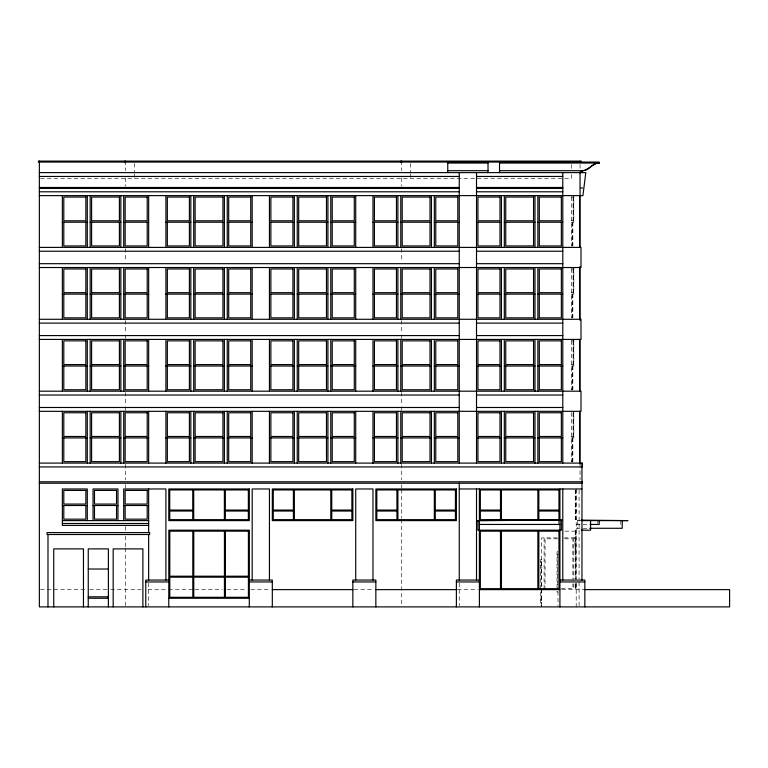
<?xml version="1.0" encoding="UTF-8"?>
<svg xmlns="http://www.w3.org/2000/svg" width="768" height="768" viewBox="0 0 768 768"><rect width="100%" height="100%" fill="white"/><g stroke="black" fill="none" stroke-linecap="round" stroke-linejoin="round"><path stroke-width="0.58" stroke-dasharray="3.84 2.88" d="M40.541 178.368L571.421 178.368L571.421 173.76M580.051 187.469L582.922 187.469M580.051 188.429L582.922 188.429M571.421 197.059L573.821 197.059M571.421 220.79L573.821 220.79M571.421 222.221L573.821 222.221L573.821 195.619M571.421 268.963L573.821 268.963M571.421 292.685L573.821 292.685M571.421 294.125L573.821 294.125L573.821 267.523M571.421 340.858L573.821 340.858M571.421 364.589L573.821 364.589M571.421 366.029L573.821 366.029L573.821 339.418M571.421 389.75L572.861 389.75M571.421 436.483L573.821 436.483M571.421 437.923L573.821 437.923L573.821 411.322M571.421 461.654L572.861 461.654M575.251 510.067L576.211 510.067M575.251 511.027L576.211 511.027M575.251 519.648L576.211 519.648M581.242 520.608L575.251 520.608L575.251 489.936M576.211 524.448L589.498 524.448M576.211 528.278L588.432 528.278M576.211 530.198L575.251 530.198L575.251 579.091M564.902 531.158L576.211 531.158M557.174 537.869L541.699 537.869L541.699 606.893M564.307 537.869L576.211 537.869M557.798 538.829L545.059 538.829L545.059 587.491M564.749 538.829L572.861 538.829L572.861 579.178M558 551.77L557.04 551.77L557.04 592.032L558 592.032M575.251 552.25L574.771 537.869M557.04 554.16L558 554.16M541.699 559.44L540.739 559.44L540.739 605.453L541.699 605.453M540.739 561.83L541.699 561.83M540.739 562.79L541.699 562.79M540.739 565.19L541.699 565.19M540.739 567.581L541.699 567.581M561.274 588.672L572.861 588.672L572.861 583.93M575.251 588.672L576.211 588.672M40.512 589.632L86.304 589.632M89.635 589.632L108.47 589.632M110.688 589.632L141.197 589.632M148.042 589.632L167.472 589.632M168.614 589.632L193.843 589.632M194.995 589.632L222.461 589.632M227.021 589.632L246.288 589.632M250.8 589.632L270.922 589.632M354.048 589.632L374.179 589.632M457.363 589.632L477.965 589.632M561.85 589.632L583.91 589.632M540.739 597.302L541.699 597.302M540.739 599.702L541.699 599.702M540.739 600.662L541.699 600.662M540.739 603.053L541.699 603.053M620.794 520.608L620.794 527.184M597.782 520.608L597.782 523.488M580.051 164.41L580.051 169.488M580.051 464.064L580.051 479.674M579.091 490.166L579.091 578.851M579.091 581.962L579.091 605.702M577.651 520.608L577.651 528.278M576.211 488.976L576.211 579.091M576.211 583.085L576.211 606.893M575.971 489.936L575.971 519.648M575.971 531.158L575.971 579.091M575.971 583.882L575.971 588.672M575.491 489.936L575.491 519.648M575.491 531.158L575.491 579.091M575.491 583.882L575.491 588.672M575.251 583.67L575.251 589.632M573.821 537.869L573.821 579.043M573.821 583.747L573.821 589.632M573.581 197.059L573.581 220.79M573.581 268.963L573.581 292.685M573.581 340.858L573.581 364.589M573.581 412.762L573.581 436.483M573.101 197.059L573.101 220.79M573.101 268.963L573.101 292.685M573.101 340.858L573.101 364.589M573.101 412.762L573.101 436.483M572.861 222.221L572.861 246.192M572.861 294.125L572.861 318.096M572.861 366.029L572.861 389.99M572.861 437.923L572.861 461.894M572.64 222.221L572.64 245.952M572.621 294.125L572.64 317.856M572.621 366.029L572.621 389.75M572.64 437.923L572.621 461.654M572.141 222.221L572.16 245.952M572.141 294.125L572.16 317.856M572.16 366.029L572.16 389.75M572.16 437.923L572.141 461.654M571.421 164.563L571.421 169.162M571.421 196.8L571.421 246.211M571.421 268.694L571.421 318.115M571.421 340.598L571.421 390.01M571.421 412.502L571.421 461.914M558.48 520.608L558.48 523.488M558 591.504L558 605.702M557.52 554.16L557.52 589.632M544.099 537.869L544.099 589.632M541.219 561.83L541.219 603.053M459.254 583.104L459.254 605.722M410.362 163.411L410.362 172.618M410.362 173.76L410.362 178.368M401.731 161.107L401.731 170.698M401.731 177.888L401.731 186.278M401.731 248.592L401.731 261.773M401.731 320.486L401.731 333.667M401.731 334.867L401.731 338.467M401.731 392.39L401.731 405.571M401.731 406.771L401.731 410.362M401.731 464.285L401.731 479.866M401.731 484.656L401.731 488.256M401.731 489.456L401.731 518.218M401.731 519.408L401.731 605.693M148.646 583.162L148.646 605.702M134.266 163.411L134.266 172.618M134.266 173.76L134.266 178.368M125.635 161.107L125.635 170.698M125.635 177.888L125.635 186.278M125.635 248.592L125.635 261.773M125.635 320.486L125.635 333.667M125.635 334.867L125.635 338.467M125.635 392.39L125.635 405.571M125.635 406.771L125.635 410.362M125.635 464.285L125.635 479.866M125.635 484.656L125.635 488.256M125.635 526.598L125.635 531.398M125.635 536.189L125.635 546.97M125.635 548.17L125.635 605.693"/><path stroke-width="1.15" d="M499.517 163.027L599.222 163.027A23.731 16.781 -90 0 0 596.035 163.507L585.149 170.208A23.731 16.781 90 0 1 581.962 170.698L581.405 172.051L580.051 172.618A1.92 1.92 0 0 0 581.962 170.698A12.106 12.106 0 0 0 590.592 166.858A12.106 12.106 0 0 1 599.222 163.027L599.222 162.067L38.4 162.067L38.4 161.107L581.002 161.107L581.002 162.067M447.754 163.027L488.016 163.027M447.754 170.698L488.016 170.698M499.517 170.698L581.962 170.698M39.36 172.618L585.802 172.618L582.922 195.619L39.36 195.619M39.36 176.448L459.254 176.448M476.515 176.448L562.79 176.448M39.36 187.469L459.254 187.469M476.515 187.469L562.79 187.469M39.36 188.429L459.254 188.429M476.515 188.429L562.79 188.429M39.36 191.789L459.254 191.789M476.515 191.789L562.79 191.789M62.371 222.221L87.293 222.221M90.173 222.221L120.845 222.221M123.725 222.221L148.646 222.221M165.907 222.221L190.829 222.221M193.709 222.221L224.381 222.221M227.261 222.221L252.182 222.221M269.443 222.221L294.365 222.221M297.245 222.221L327.917 222.221M330.797 222.221L355.718 222.221M372.979 222.221L397.901 222.221M400.781 222.221L431.453 222.221M434.333 222.221L459.254 222.221M476.515 222.221L501.437 222.221M504.317 222.221L534.989 222.221M537.869 222.221L562.79 222.221M39.36 247.392L581.002 247.392L581.002 267.523L39.36 267.523M39.36 251.222L459.254 251.222M476.515 251.222L562.79 251.222M39.36 263.683L459.254 263.683M476.515 263.683L562.79 263.683M62.371 294.125L87.293 294.125M90.173 294.125L120.845 294.125M123.725 294.125L148.646 294.125M165.907 294.125L190.829 294.125M193.709 294.125L224.381 294.125M227.261 294.125L252.182 294.125M269.443 294.125L294.365 294.125M297.245 294.125L327.917 294.125M330.797 294.125L355.718 294.125M372.979 294.125L397.901 294.125M400.781 294.125L431.453 294.125M434.333 294.125L459.254 294.125M476.515 294.125L501.437 294.125M504.317 294.125L534.989 294.125M537.869 294.125L562.79 294.125M39.36 319.286L581.002 319.286L581.002 339.418L39.36 339.418M39.36 323.126L459.254 323.126M476.515 323.126L562.79 323.126M39.36 335.587L459.254 335.587M476.515 335.587L562.79 335.587M62.371 366.029L87.293 366.029M90.173 366.029L120.845 366.029M123.725 366.029L148.646 366.029M165.907 366.029L190.829 366.029M193.709 366.029L224.381 366.029M227.261 366.029L252.182 366.029M269.443 366.029L294.365 366.029M297.245 366.029L327.917 366.029M330.797 366.029L355.718 366.029M372.979 366.029L397.901 366.029M400.781 366.029L431.453 366.029M434.333 366.029L459.254 366.029M476.515 366.029L501.437 366.029M504.317 366.029L534.989 366.029M537.869 366.029L562.79 366.029M39.36 391.19L581.002 391.19L581.002 411.322L39.36 411.322M39.36 395.021L459.254 395.021M476.515 395.021L562.79 395.021M39.36 407.491L459.254 407.491M476.515 407.491L562.79 407.491M62.371 437.923L87.293 437.923M90.173 437.923L120.845 437.923M123.725 437.923L148.646 437.923M165.907 437.923L190.829 437.923M193.709 437.923L224.381 437.923M227.261 437.923L252.182 437.923M269.443 437.923L294.365 437.923M297.245 437.923L327.917 437.923M330.797 437.923L355.718 437.923M372.979 437.923L397.901 437.923M400.781 437.923L431.453 437.923M434.333 437.923L459.254 437.923M476.515 437.923L501.437 437.923M504.317 437.923L534.989 437.923M537.869 437.923L562.79 437.923M39.36 463.094L582.442 463.094L582.442 466.925L39.36 466.925M39.36 481.786L582.442 481.786L582.442 483.226L39.36 483.226M459.254 488.976L581.962 488.976M62.371 505.507L87.293 505.507M93.043 505.507L117.965 505.507M123.725 505.507L148.646 505.507M581.443 520.128L627.984 520.608L581.386 520.608M62.371 520.608L148.646 520.608M62.371 523.488L148.646 523.488M479.386 524.448L559.92 524.448M590.016 524.448L599.222 524.448L599.222 520.608M148.646 525.408L62.371 525.408L62.371 488.976L87.293 488.976L87.293 520.608M589.632 528.278L622.234 528.278L622.234 520.608M581.386 530.198L590.592 530.198L590.592 520.608M88.253 569.021L108.384 569.021M168.778 580.051L145.766 580.051L145.766 606.893M249.302 580.051L272.314 580.051L272.314 606.893M479.386 580.051L456.384 580.051L456.384 606.893M559.92 580.051L584.842 580.051L584.842 606.893M145.766 581.962L168.778 581.962M249.302 581.962L272.314 581.962M352.848 581.962L375.85 581.962M456.384 581.962L479.386 581.962M559.92 581.962L584.842 581.962M272.314 589.632L352.848 589.632M375.85 589.632L456.384 589.632M479.386 589.632L559.92 589.632M585.101 589.632L729.6 589.632L729.6 606.893L39.36 606.893L39.36 161.107M88.253 596.822L108.384 596.822M88.253 598.262L108.384 598.262M168.835 598.262L249.37 598.262M581.962 463.094L581.962 580.051M580.051 161.107L580.051 162.067M580.051 171.888L580.051 247.392M580.051 266.486L580.051 320.371M580.051 339.418L580.051 391.19M580.051 411.322L580.051 464.064M579.571 195.619L579.571 247.392M579.571 267.523L579.571 319.286M579.571 339.418L579.571 391.19M579.571 411.322L579.571 463.094M562.79 172.618L562.79 463.094M562.79 488.976L562.79 580.051M561.35 222.221L561.35 245.952L539.309 245.952L539.309 222.221M561.35 294.125L561.35 317.856L539.309 317.856L539.309 294.125M561.35 366.029L561.35 389.75L539.309 389.75L539.309 366.029M561.35 437.923L561.35 461.654L539.309 461.654L539.309 437.923M561.35 520.608L561.35 530.198L477.946 530.198L477.946 520.608M559.92 488.976L559.92 606.893M537.869 195.619L537.869 247.392M537.869 267.523L537.869 319.286M537.869 339.418L537.869 391.19M537.869 411.322L537.869 463.094M534.989 195.619L534.989 247.392M534.989 267.523L534.989 319.286M534.989 339.418L534.989 391.19M534.989 411.322L534.989 463.094M533.549 222.221L533.549 245.952L505.747 245.952L505.747 222.221M533.549 294.125L533.549 317.856L505.747 317.856L505.747 294.125M533.549 366.029L533.549 389.75L505.747 389.75L505.747 366.029M533.549 437.923L533.549 461.654L505.747 461.654L505.747 437.923M504.317 195.619L504.317 247.392M504.317 267.523L504.317 319.286M504.317 339.418L504.317 391.19M504.317 411.322L504.317 463.094M501.437 195.619L501.437 247.392M501.437 267.523L501.437 319.286M501.437 339.418L501.437 391.19M501.437 411.322L501.437 463.094M499.997 222.221L499.997 245.952L477.946 245.952L477.946 222.221M499.997 294.125L499.997 317.856L477.946 317.856L477.946 294.125M499.997 366.029L499.997 389.75L477.946 389.75L477.946 366.029M499.997 437.923L499.997 461.654L477.946 461.654L477.946 437.923M499.517 162.067L499.517 172.618M488.016 162.067L488.016 172.618M479.386 488.976L479.386 606.893M476.515 172.618L476.515 463.094M476.515 488.976L476.515 580.051M459.254 172.618L459.254 463.094M459.254 483.226L459.254 580.051M457.814 222.221L457.814 245.952L435.773 245.952L435.773 222.221M457.814 294.125L457.814 317.856L435.773 317.856L435.773 294.125M457.814 366.029L457.814 389.75L435.773 389.75L435.773 366.029M457.814 437.923L457.814 461.654L435.773 461.654L435.773 437.923M447.754 162.067L447.754 172.618M434.333 195.619L434.333 247.392M434.333 267.523L434.333 319.286M434.333 339.418L434.333 391.19M434.333 411.322L434.333 463.094M431.453 195.619L431.453 247.392M431.453 267.523L431.453 319.286M431.453 339.418L431.453 391.19M431.453 411.322L431.453 463.094M430.013 222.221L430.013 245.952L402.211 245.952L402.211 222.221M430.013 294.125L430.013 317.856L402.211 317.856L402.211 294.125M430.013 366.029L430.013 389.75L402.211 389.75L402.211 366.029M430.013 437.923L430.013 461.654L402.211 461.654L402.211 437.923M401.731 161.107L401.731 162.067M400.781 161.107L400.781 162.067M400.781 195.619L400.781 247.392M400.781 267.523L400.781 319.286M400.781 339.418L400.781 391.19M400.781 411.322L400.781 463.094M397.901 195.619L397.901 247.392M397.901 267.523L397.901 319.286M397.901 339.418L397.901 391.19M397.901 411.322L397.901 463.094M396.461 222.221L396.461 245.952L374.41 245.952L374.41 222.221M396.461 294.125L396.461 317.856L374.41 317.856L374.41 294.125M396.461 366.029L396.461 389.75L374.41 389.75L374.41 366.029M396.461 437.923L396.461 461.654L374.41 461.654L374.41 437.923M375.85 606.893L375.85 580.051L352.848 580.051L352.848 606.893M372.979 195.619L372.979 247.392M372.979 267.523L372.979 319.286M372.979 339.418L372.979 391.19M372.979 411.322L372.979 463.094M372.979 580.051L372.979 488.976L355.718 488.976L355.718 580.051M355.718 195.619L355.718 247.392M355.718 267.523L355.718 319.286M355.718 339.418L355.718 391.19M355.718 411.322L355.718 463.094M354.278 222.221L354.278 245.952L332.227 245.952L332.227 222.221M354.278 294.125L354.278 317.856L332.227 317.856L332.227 294.125M354.278 366.029L354.278 389.75L332.227 389.75L332.227 366.029M354.278 437.923L354.278 461.654L332.227 461.654L332.227 437.923M330.797 195.619L330.797 247.392M330.797 267.523L330.797 319.286M330.797 339.418L330.797 391.19M330.797 411.322L330.797 463.094M327.917 195.619L327.917 247.392M327.917 267.523L327.917 319.286M327.917 339.418L327.917 391.19M327.917 411.322L327.917 463.094M326.477 222.221L326.477 245.952L298.675 245.952L298.675 222.221M326.477 294.125L326.477 317.856L298.675 317.856L298.675 294.125M326.477 366.029L326.477 389.75L298.675 389.75L298.675 366.029M326.477 437.923L326.477 461.654L298.675 461.654L298.675 437.923M297.245 195.619L297.245 247.392M297.245 267.523L297.245 319.286M297.245 339.418L297.245 391.19M297.245 411.322L297.245 463.094M294.365 195.619L294.365 247.392M294.365 267.523L294.365 319.286M294.365 339.418L294.365 391.19M294.365 411.322L294.365 463.094M292.925 222.221L292.925 245.952L270.874 245.952L270.874 222.221M292.925 294.125L292.925 317.856L270.874 317.856L270.874 294.125M292.925 366.029L292.925 389.75L270.874 389.75L270.874 366.029M292.925 437.923L292.925 461.654L270.874 461.654L270.874 437.923M269.443 195.619L269.443 247.392M269.443 267.523L269.443 319.286M269.443 339.418L269.443 391.19M269.443 411.322L269.443 463.094M269.443 580.051L269.443 488.976L252.182 488.976L252.182 580.051M252.182 195.619L252.182 247.392M252.182 267.523L252.182 319.286M252.182 339.418L252.182 391.19M252.182 411.322L252.182 463.094M250.742 222.221L250.742 245.952L228.691 245.952L228.691 222.221M250.742 294.125L250.742 317.856L228.691 317.856L228.691 294.125M250.742 366.029L250.742 389.75L228.691 389.75L228.691 366.029M250.742 437.923L250.742 461.654L228.691 461.654L228.691 437.923M249.302 606.893L249.37 530.198L168.835 530.198L168.778 606.893M227.261 195.619L227.261 247.392M227.261 267.523L227.261 319.286M227.261 339.418L227.261 391.19M227.261 411.322L227.261 463.094M224.381 195.619L224.381 247.392M224.381 267.523L224.381 319.286M224.381 339.418L224.381 391.19M224.381 411.322L224.381 463.094M222.941 222.221L222.941 245.952L195.139 245.952L195.139 222.221M222.941 294.125L222.941 317.856L195.139 317.856L195.139 294.125M222.941 366.029L222.941 389.75L195.139 389.75L195.139 366.029M222.941 437.923L222.941 461.654L195.139 461.654L195.139 437.923M193.709 195.619L193.709 247.392M193.709 267.523L193.709 319.286M193.709 339.418L193.709 391.19M193.709 411.322L193.709 463.094M190.829 195.619L190.829 247.392M190.829 267.523L190.829 319.286M190.829 339.418L190.829 391.19M190.829 411.322L190.829 463.094M189.389 222.221L189.389 245.952L167.338 245.952L167.338 222.221M189.389 294.125L189.389 317.856L167.338 317.856L167.338 294.125M189.389 366.029L189.389 389.75L167.338 389.75L167.338 366.029M189.389 437.923L189.389 461.654L167.338 461.654L167.338 437.923M165.907 195.619L165.907 247.392M165.907 267.523L165.907 319.286M165.907 339.418L165.907 391.19M165.907 411.322L165.907 463.094M165.907 580.051L165.907 488.976L123.725 488.976L123.725 520.608M148.646 195.619L148.646 247.392M148.646 267.523L148.646 319.286M148.646 339.418L148.646 391.19M148.646 411.322L148.646 463.094M148.646 488.976L148.646 532.118M148.646 534.509L148.646 580.051M147.206 222.221L147.206 245.952L125.155 245.952L125.155 222.221M147.206 294.125L147.206 317.856L125.155 317.856L125.155 294.125M147.206 366.029L147.206 389.75L125.155 389.75L125.155 366.029M147.206 437.923L147.206 461.654L125.155 461.654L125.155 437.923M147.206 505.507L147.206 519.168L125.155 519.168L125.155 505.507M142.896 606.893L142.896 548.89L113.174 548.89L113.174 606.893M125.635 161.107L125.635 162.067M124.685 161.107L124.685 162.067M123.725 195.619L123.725 247.392M123.725 267.523L123.725 319.286M123.725 339.418L123.725 391.19M123.725 411.322L123.725 463.094M120.845 195.619L120.845 247.392M120.845 267.523L120.845 319.286M120.845 339.418L120.845 391.19M120.845 411.322L120.845 463.094M119.405 222.221L119.405 245.952L91.603 245.952L91.603 222.221M119.405 294.125L119.405 317.856L91.603 317.856L91.603 294.125M119.405 366.029L119.405 389.75L91.603 389.75L91.603 366.029M119.405 437.923L119.405 461.654L91.603 461.654L91.603 437.923M117.965 520.608L117.965 488.976L93.043 488.976L93.043 520.608M116.534 505.507L116.534 519.168L94.483 519.168L94.483 505.507M108.384 606.893L108.384 548.89L88.253 548.89L88.253 606.893M90.173 195.619L90.173 247.392M90.173 267.523L90.173 319.286M90.173 339.418L90.173 391.19M90.173 411.322L90.173 463.094M87.293 195.619L87.293 247.392M87.293 267.523L87.293 319.286M87.293 339.418L87.293 391.19M87.293 411.322L87.293 463.094M85.853 222.221L85.853 245.952L63.802 245.952L63.802 222.221M85.853 294.125L85.853 317.856L63.802 317.856L63.802 294.125M85.853 366.029L85.853 389.75L63.802 389.75L63.802 366.029M85.853 437.923L85.853 461.654L63.802 461.654L63.802 437.923M85.853 505.507L85.853 519.168L63.802 519.168L63.802 505.507M83.453 606.893L83.453 548.89L53.741 548.89L53.741 606.893M62.371 195.619L62.371 247.392M62.371 267.523L62.371 319.286M62.371 339.418L62.371 391.19M62.371 411.322L62.371 463.094M47.99 534.509L47.99 606.893M85.853 197.059L63.802 197.059L63.802 220.79L85.853 220.79L85.853 197.059M119.405 197.059L91.603 197.059L91.603 220.79L119.405 220.79L119.405 197.059M147.206 197.059L125.155 197.059L125.155 220.79L147.206 220.79L147.206 197.059M189.389 197.059L167.338 197.059L167.338 220.79L189.389 220.79L189.389 197.059M222.941 197.059L195.139 197.059L195.139 220.79L222.941 220.79L222.941 197.059M250.742 197.059L228.691 197.059L228.691 220.79L250.742 220.79L250.742 197.059M292.925 197.059L270.874 197.059L270.874 220.79L292.925 220.79L292.925 197.059M326.477 197.059L298.675 197.059L298.675 220.79L326.477 220.79L326.477 197.059M354.278 197.059L332.227 197.059L332.227 220.79L354.278 220.79L354.278 197.059M396.461 197.059L374.41 197.059L374.41 220.79L396.461 220.79L396.461 197.059M430.013 197.059L402.211 197.059L402.211 220.79L430.013 220.79L430.013 197.059M457.814 197.059L435.773 197.059L435.773 220.79L457.814 220.79L457.814 197.059M499.997 197.059L477.946 197.059L477.946 220.79L499.997 220.79L499.997 197.059M533.549 197.059L505.747 197.059L505.747 220.79L533.549 220.79L533.549 197.059M561.35 197.059L539.309 197.059L539.309 220.79L561.35 220.79L561.35 197.059M85.853 268.963L63.802 268.963L63.802 292.685L85.853 292.685L85.853 268.963M119.405 268.963L91.603 268.963L91.603 292.685L119.405 292.685L119.405 268.963M147.206 268.963L125.155 268.963L125.155 292.685L147.206 292.685L147.206 268.963M189.389 268.963L167.338 268.963L167.338 292.685L189.389 292.685L189.389 268.963M222.941 268.963L195.139 268.963L195.139 292.685L222.941 292.685L222.941 268.963M250.742 268.963L228.691 268.963L228.691 292.685L250.742 292.685L250.742 268.963M292.925 268.963L270.874 268.963L270.874 292.685L292.925 292.685L292.925 268.963M326.477 268.963L298.675 268.963L298.675 292.685L326.477 292.685L326.477 268.963M354.278 268.963L332.227 268.963L332.227 292.685L354.278 292.685L354.278 268.963M396.461 268.963L374.41 268.963L374.41 292.685L396.461 292.685L396.461 268.963M430.013 268.963L402.211 268.963L402.211 292.685L430.013 292.685L430.013 268.963M457.814 268.963L435.773 268.963L435.773 292.685L457.814 292.685L457.814 268.963M499.997 268.963L477.946 268.963L477.946 292.685L499.997 292.685L499.997 268.963M533.549 268.963L505.747 268.963L505.747 292.685L533.549 292.685L533.549 268.963M561.35 268.963L539.309 268.963L539.309 292.685L561.35 292.685L561.35 268.963M85.853 340.858L63.802 340.858L63.802 364.589L85.853 364.589L85.853 340.858M119.405 340.858L91.603 340.858L91.603 364.589L119.405 364.589L119.405 340.858M147.206 340.858L125.155 340.858L125.155 364.589L147.206 364.589L147.206 340.858M189.389 340.858L167.338 340.858L167.338 364.589L189.389 364.589L189.389 340.858M222.941 340.858L195.139 340.858L195.139 364.589L222.941 364.589L222.941 340.858M250.742 340.858L228.691 340.858L228.691 364.589L250.742 364.589L250.742 340.858M292.925 340.858L270.874 340.858L270.874 364.589L292.925 364.589L292.925 340.858M326.477 340.858L298.675 340.858L298.675 364.589L326.477 364.589L326.477 340.858M354.278 340.858L332.227 340.858L332.227 364.589L354.278 364.589L354.278 340.858M396.461 340.858L374.41 340.858L374.41 364.589L396.461 364.589L396.461 340.858M430.013 340.858L402.211 340.858L402.211 364.589L430.013 364.589L430.013 340.858M457.814 340.858L435.773 340.858L435.773 364.589L457.814 364.589L457.814 340.858M499.997 340.858L477.946 340.858L477.946 364.589L499.997 364.589L499.997 340.858M533.549 340.858L505.747 340.858L505.747 364.589L533.549 364.589L533.549 340.858M561.35 340.858L539.309 340.858L539.309 364.589L561.35 364.589L561.35 340.858M85.853 412.762L63.802 412.762L63.802 436.483L85.853 436.483L85.853 412.762M119.405 412.762L91.603 412.762L91.603 436.483L119.405 436.483L119.405 412.762M147.206 412.762L125.155 412.762L125.155 436.483L147.206 436.483L147.206 412.762M189.389 412.762L167.338 412.762L167.338 436.483L189.389 436.483L189.389 412.762M222.941 412.762L195.139 412.762L195.139 436.483L222.941 436.483L222.941 412.762M250.742 412.762L228.691 412.762L228.691 436.483L250.742 436.483L250.742 412.762M292.925 412.762L270.874 412.762L270.874 436.483L292.925 436.483L292.925 412.762M326.477 412.762L298.675 412.762L298.675 436.483L326.477 436.483L326.477 412.762M354.278 412.762L332.227 412.762L332.227 436.483L354.278 436.483L354.278 412.762M396.461 412.762L374.41 412.762L374.41 436.483L396.461 436.483L396.461 412.762M430.013 412.762L402.211 412.762L402.211 436.483L430.013 436.483L430.013 412.762M457.814 412.762L435.773 412.762L435.773 436.483L457.814 436.483L457.814 412.762M499.997 412.762L477.946 412.762L477.946 436.483L499.997 436.483L499.997 412.762M533.549 412.762L505.747 412.762L505.747 436.483L533.549 436.483L533.549 412.762M561.35 412.762L539.309 412.762L539.309 436.483L561.35 436.483L561.35 412.762M249.302 488.976L168.778 488.976L168.778 520.608L249.302 520.608L249.302 488.976M352.848 488.976L272.314 488.976L272.314 520.608L352.848 520.608L352.848 488.976M456.384 488.976L375.85 488.976L375.85 520.608L456.384 520.608L456.384 488.976M192.749 489.936L169.738 489.936L169.738 510.067L192.749 510.067L192.749 489.936M224.381 489.936L193.709 489.936L193.709 519.648L224.381 519.648L224.381 489.936M248.352 489.936L225.341 489.936L225.341 510.067L248.352 510.067L248.352 489.936M293.405 489.936L273.274 489.936L273.274 510.067L293.405 510.067L293.405 489.936M330.797 489.936L294.365 489.936L294.365 519.648L330.797 519.648L330.797 489.936M351.888 489.936L331.757 489.936L331.757 510.067L351.888 510.067L351.888 489.936M396.941 489.936L376.81 489.936L376.81 510.067L396.941 510.067L396.941 489.936M434.333 489.936L397.901 489.936L397.901 519.648L434.333 519.648L434.333 489.936M455.424 489.936L435.293 489.936L435.293 510.067L455.424 510.067L455.424 489.936M500.477 489.936L480.346 489.936L480.346 510.067L500.477 510.067L500.477 489.936M537.869 489.936L501.437 489.936L501.437 519.648L537.869 519.648L537.869 489.936M558.96 489.936L538.829 489.936L538.829 510.067L558.96 510.067L558.96 489.936M85.853 490.416L63.802 490.416L63.802 504.077L85.853 504.077L85.853 490.416M116.534 490.416L94.483 490.416L94.483 504.077L116.534 504.077L116.534 490.416M147.206 490.416L125.155 490.416L125.155 504.077L147.206 504.077L147.206 490.416M192.749 511.027L169.738 511.027L169.738 519.648L192.749 519.648L192.749 511.027M248.352 511.027L225.341 511.027L225.341 519.648L248.352 519.648L248.352 511.027M293.405 511.027L273.274 511.027L273.274 519.648L293.405 519.648L293.405 511.027M351.888 511.027L331.757 511.027L331.757 519.648L351.888 519.648L351.888 511.027M396.941 511.027L376.81 511.027L376.81 519.648L396.941 519.648L396.941 511.027M455.424 511.027L435.293 511.027L435.293 519.648L455.424 519.648L455.424 511.027M500.477 511.027L480.346 511.027L480.346 519.648L500.477 519.648L500.477 511.027M558.96 511.027L538.829 511.027L538.829 519.648L558.96 519.648L558.96 511.027M561.83 520.128L477.466 520.608L561.83 520.128M192.806 531.158L169.795 531.158L169.795 576.211L192.806 576.211L192.806 531.158M224.438 531.158L193.766 531.158L193.766 576.211L224.438 576.211L224.438 531.158M248.41 531.158L225.398 531.158L225.398 576.211L248.41 576.211L248.41 531.158M500.477 531.158L480.346 531.158L480.346 588.672L500.477 588.672L500.477 531.158M537.869 531.158L501.437 531.158L501.437 588.672L537.869 588.672L537.869 531.158M558.96 531.158L538.829 531.158L538.829 588.672L558.96 588.672L558.96 531.158M149.606 532.598L47.03 532.598L47.03 534.509L149.606 534.509L149.606 532.598M192.806 577.171L169.795 577.171L169.795 597.302L192.806 597.302L192.806 577.171M224.438 577.171L193.766 577.171L193.766 597.302L224.438 597.302L224.438 577.171M248.41 577.171L225.398 577.171L225.398 597.302L248.41 597.302L248.41 577.171"/></g></svg>
